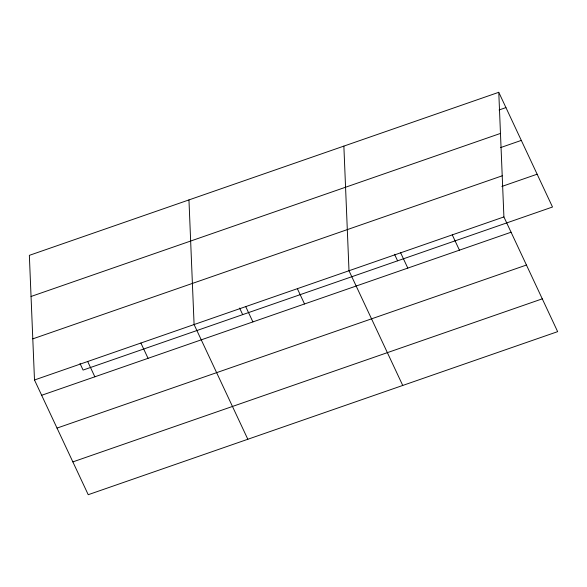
<?xml version="1.0" encoding="UTF-8"?>
<svg xmlns="http://www.w3.org/2000/svg" width="587" height="587" viewBox="0 0 587 587"><rect width="100%" height="100%" fill="white"/><g stroke="black" fill="none" stroke-linecap="round" stroke-linejoin="round"><path stroke-width="0.88" d="M498.774 92.298L29.35 255.352L34.494 379.987L88.226 494.702L557.65 331.648L503.91 216.933L498.774 92.298L552.506 207.013L83.09 370.067L80.015 363.507M499.053 109.982L505.935 107.59M31.045 296.479L500.469 133.425M500.652 147.572L521.307 140.396M32.791 338.86L502.215 175.806M501.856 186.461L537.142 174.2M34.494 379.987L503.91 216.933M41.655 395.278L511.079 232.225M57.027 428.092L526.444 265.038M72.861 461.896L542.278 298.842M452.276 234.873L459.438 250.165M400.642 252.806L407.804 268.098M394.523 254.259L397.597 260.819M402.741 385.461L349.001 270.739L343.865 146.104M297.367 288.679L304.528 303.971M245.733 306.612L252.894 321.903M239.613 308.065L242.688 314.625M247.831 439.267L194.092 324.552L188.955 199.91M140.895 343.028L148.056 358.319M87.69 361.511L94.852 376.803"/></g></svg>
